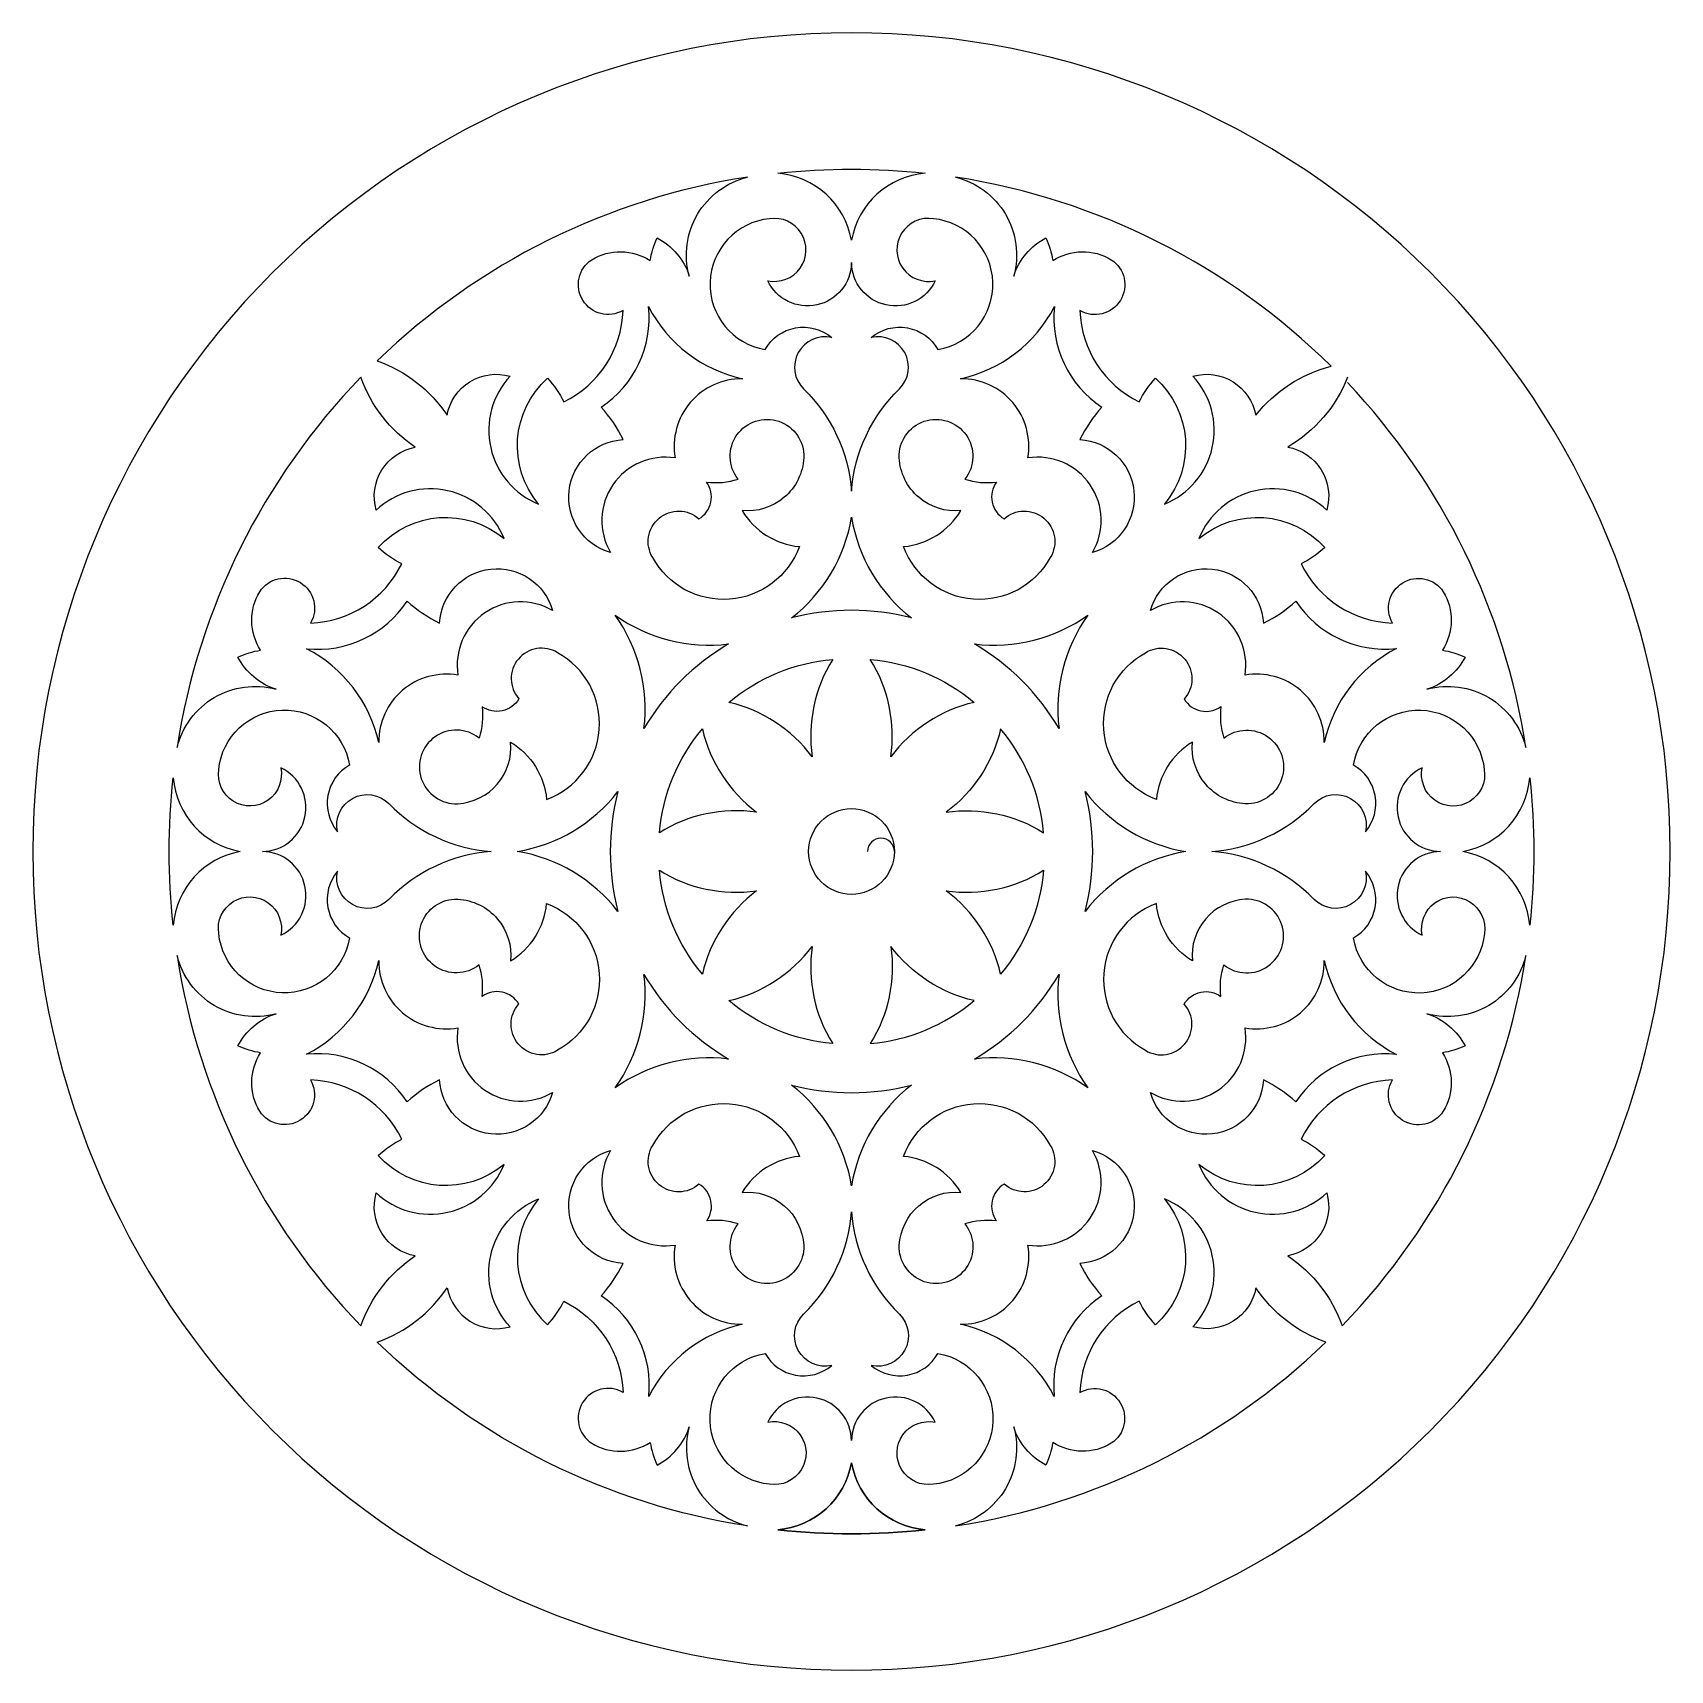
# Model space of a CAD drawing. Header units: metres. Extents: x 0 to 120, y 0 to 120.
import ezdxf

# ---------------------------------------------------------------- set-up
doc = ezdxf.new("R2010")
doc.units = ezdxf.units.M

msp = doc.modelspace()

# ---------------------------------------------------------------- linework, layer by layer
at = {"layer": 'BLACK'}
for points in [[(120, 60, 0.414214), (60, 120, 0.414214), (0, 60, 0.414214), (60, 0, 0.414214)], [(25.25, 95.96, -0.161379), (30.36, 91.97, -0.442959), (34.98, 94.83, 0.525859), (37.07, 85.46, -0.404425), (37.73, 94.69, -0.062397), (38.92, 92.95, 0.276206), (43.26, 99.64, -0.966087), (40.96, 103.37, -0.287453), (45.25, 103.3, -0.072688), (45.75, 104.96, -0.202243), (48.11, 102.17, -0.421918), (52.38, 109.42, 0.154994)], [(60, 104.8, 0.339493), (54.6, 109.71, -0.054148), (65.4, 109.71, 0.339446)], [(81.08, 92.95, -0.062335), (82.27, 94.69, -0.404411), (82.93, 85.46, 0.525974), (85.02, 94.83, -0.442381), (89.63, 91.97, -0.163875), (95.15, 95.56, 0.157898), (67.62, 109.42, -0.422028), (71.89, 102.17, -0.202032), (74.25, 104.96, -0.072512), (74.75, 103.3, -0.28753), (79.04, 103.37, -0.972059), (76.74, 99.64, 0.276527)], [(56.49, 93.9, -0.182677), (60, 86.4, -0.182694), (63.51, 93.9, 0.752077), (61.45, 97.67, -0.467711), (66.33, 96.79, 0.875299), (66, 106.37, 1.207278), (66.14, 101.83, -0.797495), (60, 103.17, -0.796626), (53.86, 101.83, 1.204493), (54, 106.37, 0.876636), (53.67, 96.79, -0.467472), (58.55, 97.67, 0.752737)], [(47.08, 88.84, 0.633794), (42.34, 81.9, -0.844323), (43.27, 90.19, 0.076909), (41.65, 92.55, 0.279067), (45.13, 99.93, 0.22328), (52.01, 94.65, 0.469191)], [(72.92, 88.84, 0.469152), (67.99, 94.65, 0.223281), (74.87, 99.93, 0.279066), (78.35, 92.55, 0.07691), (76.74, 90.19, -0.843593), (77.66, 81.9, 0.63391)], [(27.04, 81.08, -0.062337), (25.31, 82.27, -0.404411), (34.54, 82.93, 0.525974), (25.17, 85.02, -0.442378), (28.03, 89.63, -0.161459), (24.04, 94.75, 0.155054), (10.58, 67.62, -0.42193), (17.83, 71.89, -0.202033), (15.04, 74.25, -0.072512), (16.7, 74.75, -0.28753), (16.63, 79.04, -0.972059), (20.36, 76.74, 0.276529)], [(51.69, 87.29, -1.436007), (56.51, 88.86, -0.426064), (51.98, 84.98, 0.236979), (56.18, 82.34, -0.642456), (45.43, 81.54, -0.863137), (48.82, 84.38, 0.441254), (49.38, 87.07, 0.109781)], [(63.49, 88.86, -1.435247), (68.31, 87.29, 0.110383), (70.62, 87.07, 0.441257), (71.18, 84.38, -0.863138), (74.57, 81.54, -0.642456), (63.82, 82.34, 0.236979), (68.02, 84.98, -0.426064)], [(55.61, 77.12, 0.188586), (60, 84.49, 0.188372), (64.39, 77.12, 0.126149)], [(31.16, 72.92, 0.468672), (25.35, 67.99, 0.223191), (20.07, 74.86, 0.279009), (27.45, 78.35, 0.076963), (29.81, 76.74, -0.843593), (38.1, 77.66, 0.63391)], [(88.84, 72.92, 0.633794), (81.9, 77.66, -0.844323), (90.19, 76.73, 0.076909), (92.55, 78.35, 0.279067), (99.93, 74.87, 0.22328), (94.65, 67.99, 0.469192)], [(50.99, 75.21, 0.126154), (44.79, 69.01, 0.188346), (42.68, 77.32, 0.188484)], [(75.21, 69.01, 0.126155), (69.01, 75.21, 0.188345), (77.32, 77.32, 0.188485)], [(32.93, 70.61, -0.109599), (32.71, 68.31, 1.438594), (31.14, 63.5, 0.425918), (35.02, 68.02, -0.237251), (37.66, 63.82, 0.642885), (38.46, 74.57, 0.860775), (35.62, 71.19, -0.440667)], [(84.38, 71.18, 0.442375), (87.07, 70.62, 0.110384), (87.29, 68.31, -1.434706), (88.86, 63.49, -0.426064), (84.98, 68.02, 0.236979), (82.34, 63.82, -0.642456), (81.54, 74.57, -0.863137)], [(51.01, 70.93, -0.153418), (58.62, 74.08, 0.176556), (57.12, 66.94, 0.176525)], [(61.38, 74.08, -0.153276), (68.99, 70.93, 0.176575), (62.88, 66.94, 0.176576)], [(33.6, 60, 0.182694), (26.1, 56.49, -0.750972), (22.33, 58.55, 0.46766), (23.21, 53.67, -0.875299), (13.63, 54, -1.207278), (18.17, 53.86, 0.797495), (16.83, 60, 0.796625), (18.17, 66.14, -1.203139), (13.63, 66, -0.877288), (23.21, 66.33, 0.467473), (22.33, 61.45, -0.750371), (26.1, 63.51, 0.183192)], [(86.4, 60, 0.182694), (93.9, 63.51, -0.750972), (97.67, 61.45, 0.46766), (96.79, 66.33, -0.875299), (106.37, 66, -1.207278), (101.83, 66.14, 0.797495), (103.17, 60, 0.796625), (101.83, 53.86, -1.203137), (106.38, 54, -0.877289), (96.79, 53.67, 0.467473), (97.67, 58.55, -0.750371), (93.9, 56.49, 0.183192)], [(45.92, 61.38, -0.153269), (49.07, 68.99, 0.176553), (53.05, 62.88, 0.176557)], [(66.94, 62.88, -0.176505), (74.08, 61.38, 0.153299), (70.93, 68.98, -0.176525)], [(15.2, 60, 0.339494), (10.29, 54.6, -0.054148), (10.29, 65.4, 0.339447)], [(104.8, 60, 0.339493), (109.71, 65.4, -0.054148), (109.71, 54.6, 0.339447)], [(35.51, 60, 0.188364), (42.88, 64.39, 0.126148), (42.88, 55.61, 0.188595)], [(84.49, 60, 0.188364), (77.12, 55.61, 0.126148), (77.12, 64.39, 0.188594)], [(49.07, 51.01, -0.153418), (45.92, 58.62, 0.176556), (53.05, 57.12, 0.176525)], [(74.08, 58.62, -0.153276), (70.93, 51.01, 0.176575), (66.94, 57.12, 0.176576)], [(32.71, 51.69, -1.436008), (31.14, 56.51, -0.426064), (35.02, 51.98, 0.236979), (37.66, 56.18, -0.642456), (38.46, 45.43, -0.863137), (35.62, 48.82, 0.441254), (32.93, 49.38, 0.109781)], [(81.54, 45.43, 0.863138), (84.38, 48.82, -0.441254), (87.07, 49.38, -0.110381), (87.29, 51.69, 1.437293), (88.86, 56.5, 0.425918), (84.98, 51.98, -0.237251), (82.34, 56.18, 0.642833)], [(58.62, 45.92, -0.153276), (51.01, 49.07, 0.176575), (57.12, 53.05, 0.176576)], [(62.88, 53.05, -0.176505), (61.38, 45.92, 0.153299), (68.98, 49.07, -0.176524)], [(24.04, 25.25, -0.161379), (28.03, 30.36, -0.442959), (25.17, 34.98, 0.525859), (34.54, 37.07, -0.404425), (25.31, 37.73, -0.062397), (27.05, 38.92, 0.276207), (20.36, 43.26, -0.966087), (16.63, 40.96, -0.287453), (16.7, 45.25, -0.072686), (15.04, 45.75, -0.202243), (17.83, 48.11, -0.421822), (10.58, 52.38, 0.154987)], [(20.07, 45.14, 0.22319), (25.35, 52.01, 0.469227), (31.16, 47.08, 0.633794), (38.1, 42.34, -0.844323), (29.81, 43.27, 0.07691), (27.45, 41.65, 0.278565)], [(88.84, 47.08, 0.469153), (94.65, 52.01, 0.223281), (99.93, 45.13, 0.279066), (92.55, 41.65, 0.076911), (90.19, 43.26, -0.843593), (81.9, 42.34, 0.633911)], [(92.95, 38.92, -0.062332), (94.69, 37.73, -0.404411), (85.46, 37.07, 0.525974), (94.83, 34.98, -0.442379), (91.97, 30.37, -0.161451), (95.96, 25.25, 0.155061), (109.42, 52.38, -0.422028), (102.17, 48.11, -0.202033), (104.96, 45.75, -0.072511), (103.3, 45.25, -0.28753), (103.37, 40.96, -0.972058), (99.64, 43.26, 0.276528)], [(44.79, 50.99, 0.126155), (50.99, 44.79, 0.188345), (42.68, 42.68, 0.188484)], [(69.01, 44.79, 0.126154), (75.21, 50.99, 0.188345), (77.32, 42.68, 0.188484)], [(55.61, 42.88, 0.126148), (64.39, 42.88, 0.188347), (60, 35.51, 0.18854)], [(56.5, 31.14, -1.43783), (51.69, 32.71, 0.110201), (49.39, 32.93, 0.440665), (48.82, 35.62, -0.860776), (45.43, 38.46, -0.642885), (56.18, 37.66, 0.23725), (51.98, 35.02, -0.425919)], [(68.31, 32.71, -1.438594), (63.5, 31.14, -0.425918), (68.02, 35.02, 0.237251), (63.82, 37.66, -0.642885), (74.57, 38.46, -0.860775), (71.19, 35.62, 0.440667), (70.61, 32.93, 0.109599)], [(47.08, 31.16, 0.468672), (52, 25.35, 0.223191), (45.14, 20.07, 0.279009), (41.65, 27.45, 0.076963), (43.26, 29.81, -0.843593), (42.34, 38.1, 0.63391)], [(74.86, 20.07, 0.223191), (67.99, 25.35, 0.468747), (72.92, 31.16, 0.633794), (77.66, 38.1, -0.844323), (76.73, 29.81, 0.076909), (78.35, 27.45, 0.278565)], [(52.38, 10.58, -0.154987), (25.25, 24.04, 0.161451), (30.37, 28.03, 0.442378), (34.98, 25.17, -0.525974), (37.07, 34.54, 0.404412), (37.73, 25.31, 0.062335), (38.92, 27.04, -0.276003), (43.26, 20.36, 0.972056), (40.96, 16.63, 0.287528), (45.25, 16.7, 0.072512), (45.75, 15.04, 0.202033), (48.11, 17.83, 0.421933)], [(66, 13.63, -1.204109), (66.14, 18.17, 0.797496), (60, 16.83, 0.797496), (53.86, 18.17, -1.205936), (54, 13.63, -0.875942), (53.67, 23.21, 0.467709), (58.55, 22.33, -0.752075), (56.49, 26.1, 0.182694), (60, 33.6, 0.182677), (63.51, 26.1, -0.750371), (61.45, 22.33, 0.467472), (66.33, 23.21, -0.877289)], [(94.75, 24.04, -0.161379), (89.64, 28.03, -0.442959), (85.02, 25.17, 0.525859), (82.93, 34.54, -0.404425), (82.27, 25.31, -0.062397), (81.08, 27.05, 0.276206), (76.74, 20.36, -0.966087), (79.04, 16.63, -0.287453), (74.75, 16.7, -0.072686), (74.25, 15.04, -0.202243), (71.89, 17.83, -0.421822), (67.62, 10.58, 0.154987)], [(65.4, 10.29, -0.339446), (60, 15.2, 0.339448), (65.4, 10.29, -0.054148), (54.6, 10.29, 0.054148)], [(60, 15.2, -0.339446), (54.6, 10.29, 0.339446)]]:
    msp.add_lwpolyline(points, format="xyb", close=True, dxfattribs=at)
for points in [[(96.35, 94.75, -0.167912), (91.97, 89.64, -0.44296), (94.83, 85.02, 0.525859), (85.46, 82.93, -0.404425), (94.69, 82.27, -0.062397), (92.95, 81.08, 0.276206), (99.64, 76.74, -0.966087), (103.37, 79.04, -0.287452), (103.3, 74.75, -0.072685), (104.96, 74.25, -0.202243), (102.17, 71.89, -0.421918), (109.42, 67.62, 0.152238), (96.35, 94.36)], [(63.14, 60, -0.99995), (56.86, 60, -0.999951), (63.14, 60, 0.999895), (61.18, 60)]]:
    msp.add_lwpolyline(points, format="xyb", dxfattribs=at)

doc.saveas('drawing.dxf')
